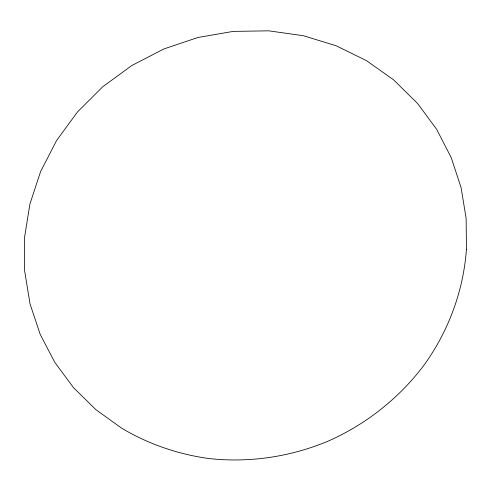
<?xml version="1.0" encoding="UTF-8"?>
<svg xmlns="http://www.w3.org/2000/svg" width="491" height="491" viewBox="0 0 491 491"><rect width="100%" height="100%" fill="white"/><g stroke="black" fill="none" stroke-linecap="round" stroke-linejoin="round"><path stroke-width="0.74" d="M466.45 249.453L466.333 250.484C463.197 291.568 448.332 331.186 424.39 364.653C399.711 397.673 366.654 423.923 329.038 440.752C291.114 456.814 249.367 463.111 208.417 458.471C177.834 454.212 148.362 444.042 121.786 428.287L95.77 409.586L73.57 387.712L54.863 362.487L40.194 334.359L30.037 303.88L24.581 270.529L24.55 237.405L29.89 204.121L40.612 171.537L56.575 140.536L77.455 111.997L102.754 86.747L131.827 65.524L163.877 48.94L198.014 37.469L233.274 31.393L268.687 30.829L303.278 35.702L336.151 45.767L366.482 60.651L393.579 79.824L417.7 103.589L436.769 129.514L451.29 157.771L461.092 187.636L466.131 218.421L466.45 249.453"/></g></svg>
